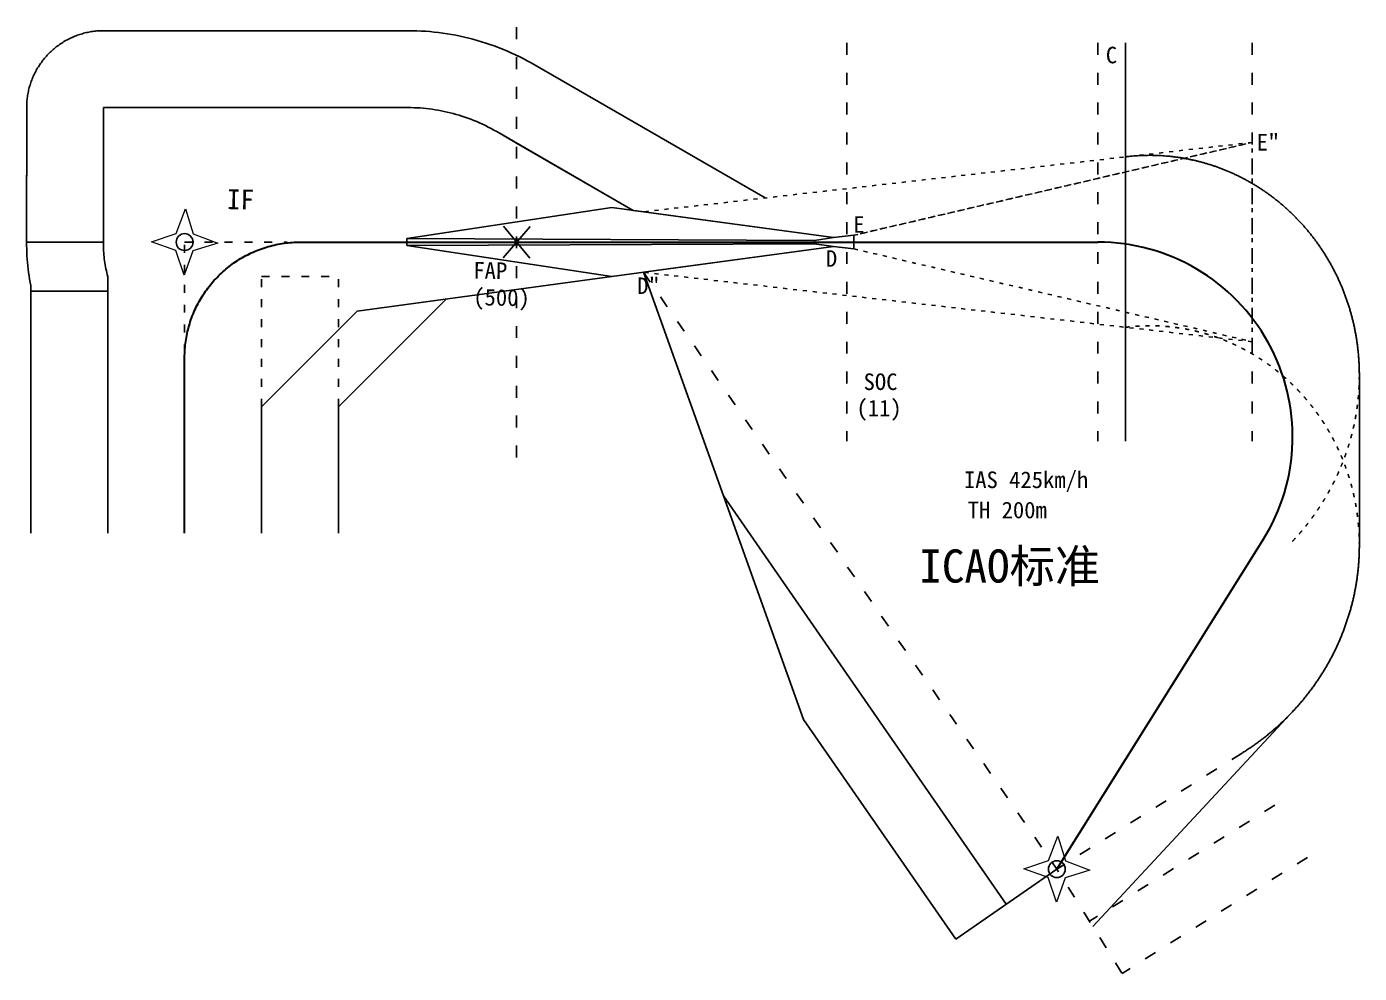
# Model space of a CAD drawing. Header units: metres. Extents: x -37642 to 147080, y -67569 to 121477.
# Drawn here: x 87985 to 128122, y -50406 to -21894 of the extents above; entities that cross this region are included whole.
import ezdxf
from ezdxf.enums import TextEntityAlignment as Align

# ---------------------------------------------------------------- set-up
doc = ezdxf.new("R2010")
doc.units = ezdxf.units.M
doc.header["$MEASUREMENT"] = 0
doc.linetypes.add('ACAD_ISO03W100', pattern=[30, 12, -18])
doc.styles.add('Legend', font='simhei.ttf')

# ---------------------------------------------------------------- blocks, each defined once
blk = doc.blocks.new('Flyby')
at = {"lineweight": 15}
blk.add_lwpolyline([(9, 997), (256, 256), (997, -9), (256, -256), (9, -997), (-256, -256), (-997, -9), (-256, 256)], close=True, dxfattribs=at)
blk.add_circle((0, 0), 254)
at = {"style": 'Legend'}
for tag, p in [('ROLE', (1251, 1017)), ('ALTITUDE', (1251, -136)), ('NAME', (1251, -1290))]:
    blk.add_attdef(tag, p, '', height=600, dxfattribs=at)
blk = doc.blocks.new('Fix')
for p, q in [((-410, 473), (410, -473)), ((401, 480), (-401, -480))]:
    blk.add_line(p, q)
at = {"style": 'Legend'}
for tag, p in [('ROLE', (1005, 856)), ('RADIAL', (1024, -85)), ('DME', (1005, -912)), ('ALTITUDE', (1024, -1759))]:
    blk.add_attdef(tag, p, '', height=500, dxfattribs=at)

msp = doc.modelspace()

# ---------------------------------------------------------------- linework, layer by layer
at = {"linetype": 'ACAD_ISO03W100', "ltscale": 30}
for p, q in [((102742.4, -34869.5, -300), (102742.4, -21894, -300)), ((112686.7, -22381.7, -300), (112686.7, -34381.7, -300)), ((120244.6, -22381.7, -300), (120244.6, -34381.7, -300)), ((124896.7, -22381.7, -300), (124896.7, -34381.7, -300)), ((106558.5, -29292.3, -300), (119011.9, -47267.6, -300)), ((124590.5, -43772.7), (119010.8, -47266.5, -300)), ((125573.4, -45342.4), (119993.7, -48836.2, -300)), ((126556.3, -46912.1), (120976.5, -50405.8, -300)), ((120973.5, -50398.7, -131.6), (119011.9, -47267.6, -300))]:
    msp.add_line(p, q, dxfattribs=at)
for p, q in [((121082.9, -22381.7, -300), (121082.9, -34381.7, -300)), ((105604.4, -27341.8, -300), (99435, -28277.6, -300)), ((105604.4, -27341.8, -300), (99435, -28277.6, -300)), ((112283.1, -28246.7, -300), (105604.4, -27341.8, -300)), ((106558.5, -27471.1, -300), (112283.1, -28246.7, -300)), ((111715.7, -28332.7, -300), (99435, -28277.6, -300)), ((99435, -28277.6, -300), (99435, -28485.8, -300)), ((99435, -28277.6, -300), (99435, -28277.6, -300)), ((99435, -28277.6, -300), (111715.7, -28332.7, -300)), ((99435, -28485.8, -300), (111715.7, -28430.7, -300)), ((99435, -28485.8, -300), (111715.7, -28430.7, -300)), ((99435, -28485.8, -300), (105604.4, -29421.6, -300)), ((105604.4, -29421.6, -300), (99435, -28485.8, -300)), ((99435, -28485.8, -300), (99435, -28485.8, -300)), ((111715.7, -28332.7, -300), (112283.1, -28246.7, -300)), ((111715.7, -28430.7, -300), (111715.7, -28332.7, -300)), ((111996.7, -28381.7, -300), (111715.7, -28381.7, -300)), ((111715.7, -28430.7, -300), (112283.1, -28516.8, -300)), ((112283.1, -28246.7, -300), (112896.7, -28176.7, -300)), ((112896.7, -28176.7, -300), (112896.7, -28586.7, -300)), ((112283.1, -28516.8, -300), (105604.4, -29421.6, -300)), ((106558.5, -29292.3, -300), (112283.1, -28516.8, -300)), ((112283.1, -28516.8, -300), (112896.7, -28586.7, -300)), ((106558.5, -29292.3, -300), (111386.1, -42764.6, -300)), ((97372.8, -33342.4, -300), (100618.3, -30097.1, -300)), ((128121.8, -32389.4), (128121.8, -37522.4)), ((108972.3, -36028.5, -300), (117489.5, -48322.3, -300)), ((126182.5, -42447.9), (120091.9, -48991.4, -407.4)), ((111386.1, -42764.6, -300), (115967.2, -49377, -300)), ((115967.2, -49377, -300), (119011.9, -47267.6, -300))]:
    msp.add_line(p, q)
at = {"linetype": 'ACAD_ISO03W100', "ltscale": 10}
for p, q in [((124896.7, -25380.4), (106558.5, -27471.1)), ((124896.7, -25380.4, -300), (112896.7, -28176.7, -300)), ((112896.7, -28176.7), (124896.7, -25380.4)), ((124896.7, -31383), (124896.7, -25380.4)), ((112896.7, -28586.7, -300), (124896.7, -31383, -300)), ((112896.7, -28586.7, -300), (124896.7, -31383, -300)), ((124896.7, -31383), (106558.5, -29292.3))]:
    msp.add_line(p, q, dxfattribs=at)
at = {"linetype": 'ACAD_ISO03W100', "ltscale": 20}
for p, q in [((92742.4, -28381.7, -300), (95827.5, -28381.7, -300)), ((92742.4, -32307.9, -300), (92742.4, -28381.7, -300)), ((95057.8, -29415.9, -300), (97372.8, -29415.9, -300)), ((95057.8, -33342.1, -300), (95057.8, -29415.9, -300)), ((97372.8, -33342.4, -300), (97372.8, -29415.9, -300))]:
    msp.add_line(p, q, dxfattribs=at)
at = {"lineweight": 30}
msp.add_line((111996.7, -28381.7, -300), (114996.7, -28381.7, -300), dxfattribs=at)
at = {"color": 1, "lineweight": 30}
for p, q in [((114996.7, -28381.7, -300), (120244.6, -28381.7, -300)), ((119011.9, -47267.6, -300), (125216.5, -37363.5, -300))]:
    msp.add_line(p, q, dxfattribs=at)
at = {"elevation": -300}
for points in [[(102742.4, -22776.6), (102742.4, -22759.1), (102692.4, -22735.3), (102568.5, -22678.8), (102443.8, -22624.6), (102318.5, -22572.6), (102192.6, -22523), (102066.1, -22475.7), (101939.1, -22430.7), (101811.5, -22388), (101683.6, -22347.6), (101555.2, -22309.6), (101426.4, -22273.9), (101297.3, -22240.5), (101168, -22209.4), (101038.3, -22180.6), (100908.5, -22154.2), (100778.6, -22130.1), (100648.5, -22108.3), (100518.3, -22088.9), (100388.1, -22071.7), (100257.9, -22056.9), (100127.8, -22044.3), (99997.7, -22034.1), (99867.8, -22026.1), (99738, -22020.4), (99608.5, -22017), (99479.1, -22015.9), (94849.1, -22015.3), (90300.3, -22015.6), (90260.4, -22016), (90220, -22017), (90179.6, -22018.8), (90139.3, -22021.3), (90099, -22024.4), (90058.8, -22028.3), (90018.7, -22032.9), (89978.6, -22038.1), (89938.7, -22044.1), (89898.8, -22050.8), (89859.1, -22058.1), (89819.5, -22066.2), (89780, -22074.9), (89740.7, -22084.3), (89701.6, -22094.4), (89662.7, -22105.2), (89624, -22116.7), (89585.4, -22128.9), (89547.1, -22141.7), (89509, -22155.1), (89471.2, -22169.3), (89433.6, -22184.1), (89396.2, -22199.6), (89359.2, -22215.7), (89322.4, -22232.4), (89285.9, -22249.8), (89249.8, -22267.8), (89213.9, -22286.5), (89178.4, -22305.8), (89143.3, -22325.6), (89108.4, -22346.1), (89074, -22367.3), (89039.9, -22389), (89006.2, -22411.3), (88972.9, -22434.1), (88940, -22457.6), (88907.5, -22481.6), (88875.5, -22506.2), (88843.9, -22531.4), (88812.7, -22557.1), (88782, -22583.3), (88751.7, -22610.1), (88721.9, -22637.4), (88692.6, -22665.2), (88663.8, -22693.5), (88635.4, -22722.3), (88607.6, -22751.6), (88580.3, -22781.4), (88553.6, -22811.6), (88527.3, -22842.4), (88501.6, -22873.5), (88476.4, -22905.2), (88451.8, -22937.2), (88427.8, -22969.7), (88404.3, -23002.6), (88381.5, -23035.9), (88359.2, -23069.6), (88337.4, -23103.6), (88316.3, -23138.1), (88295.8, -23172.9), (88275.9, -23208.1), (88256.6, -23243.6), (88238, -23279.4), (88219.9, -23315.6), (88202.5, -23352), (88185.8, -23388.8), (88169.7, -23425.8), (88154.2, -23463.2), (88139.4, -23500.7), (88125.2, -23538.6), (88111.7, -23576.7), (88098.9, -23615), (88086.8, -23653.5), (88075.3, -23692.3), (88064.5, -23731.2), (88054.4, -23770.3), (88044.9, -23809.6), (88036.2, -23849), (88028.1, -23888.6), (88020.7, -23928.4), (88014.1, -23968.2), (88008.1, -24008.2), (88002.8, -24048.2), (87998.2, -24088.4), (87994.4, -24128.6), (87991.2, -24168.9), (87988.7, -24209.2), (87986.9, -24249.6), (87985.9, -24289.9), (87985.5, -24330.4), (87985, -28381.7), (90300, -28381.7), (90300.5, -24330.6), (94847.9, -24330.3), (94848.9, -24330.3), (99478.9, -24330.9), (99567.8, -24331.6), (99656.9, -24334), (99746.3, -24337.9), (99835.9, -24343.4), (99925.7, -24350.5), (100015.7, -24359.1), (100105.7, -24369.4), (100195.9, -24381.3), (100286.1, -24394.8), (100376.3, -24409.9), (100466.5, -24426.6), (100556.8, -24445), (100646.9, -24465), (100737, -24486.6), (100827, -24509.9), (100916.8, -24534.8), (101006.4, -24561.4), (101095.9, -24589.6), (101185.1, -24619.5), (101274.1, -24651), (101362.7, -24684.2), (101451, -24719), (101539, -24755.4), (101626.6, -24793.5), (101713.8, -24833.3), (101800.5, -24874.6), (101886.7, -24917.6), (101972.5, -24962.3), (102057.7, -25008.6), (102141.3, -25055.9), (102742.4, -25402.9)], [(87985.5, -24330.4), (87985.9, -24289.9), (87986.9, -24249.6), (87988.7, -24209.2), (87991.2, -24168.9), (87994.4, -24128.6), (87998.2, -24088.4), (88002.8, -24048.2), (88008.1, -24008.2), (88014.1, -23968.2), (88020.7, -23928.4), (88028.1, -23888.6), (88036.2, -23849), (88044.9, -23809.6), (88054.4, -23770.3), (88064.5, -23731.2), (88075.3, -23692.3), (88086.8, -23653.5), (88098.9, -23615), (88111.7, -23576.7), (88125.2, -23538.6), (88139.4, -23500.7), (88154.2, -23463.2), (88169.7, -23425.8), (88185.8, -23388.8), (88202.5, -23352), (88219.9, -23315.6), (88238, -23279.4), (88256.6, -23243.6), (88275.9, -23208.1), (88295.8, -23172.9), (88316.3, -23138.1), (88337.4, -23103.6), (88359.2, -23069.6), (88381.5, -23035.9), (88404.3, -23002.6), (88427.8, -22969.7), (88451.8, -22937.2), (88476.4, -22905.2), (88501.6, -22873.5), (88527.3, -22842.4), (88553.6, -22811.6), (88580.3, -22781.4), (88607.6, -22751.6), (88635.4, -22722.3), (88663.8, -22693.5), (88692.6, -22665.2), (88721.9, -22637.4), (88751.7, -22610.1), (88782, -22583.3), (88812.7, -22557.1), (88843.9, -22531.4), (88875.5, -22506.2), (88907.5, -22481.6), (88940, -22457.6), (88972.9, -22434.1), (89006.2, -22411.3), (89039.9, -22389), (89074, -22367.3), (89108.4, -22346.1), (89143.3, -22325.6), (89178.4, -22305.8), (89213.9, -22286.5), (89249.8, -22267.8), (89285.9, -22249.8), (89322.4, -22232.4), (89359.2, -22215.7), (89396.2, -22199.6), (89433.6, -22184.1), (89471.2, -22169.3), (89509, -22155.1), (89547.1, -22141.7), (89585.4, -22128.9), (89624, -22116.7), (89662.7, -22105.2), (89701.6, -22094.4), (89740.7, -22084.3), (89780, -22074.9), (89819.5, -22066.2), (89859.1, -22058.1), (89898.8, -22050.8), (89938.7, -22044.1), (89978.6, -22038.1), (90018.7, -22032.9), (90058.8, -22028.3), (90099, -22024.4), (90139.3, -22021.3), (90179.6, -22018.8), (90220, -22017), (90260.4, -22016), (90300.3, -22015.6)], [(94847.7, -22015.3), (90300.3, -22015.6)], [(94849.1, -22015.3), (99479.1, -22015.9)], [(99479.1, -22015.9), (99608.5, -22017), (99738, -22020.4), (99867.8, -22026.1), (99997.7, -22034.1), (100127.8, -22044.3), (100257.9, -22056.9), (100388.1, -22071.7), (100518.3, -22088.9), (100648.5, -22108.3), (100778.6, -22130.1), (100908.5, -22154.2), (101038.3, -22180.6), (101168, -22209.4), (101297.3, -22240.5), (101426.4, -22273.9), (101555.2, -22309.6), (101683.6, -22347.6), (101811.5, -22388), (101939.1, -22430.7), (102066.1, -22475.7), (102192.6, -22523), (102318.5, -22572.6), (102443.8, -22624.6), (102568.5, -22678.8), (102692.4, -22735.3), (102815.6, -22794), (102938, -22855.1), (103059.5, -22918.4), (103180.2, -22984), (103298.7, -23051)], [(110230.7, -27052.4), (103298.7, -23051), (103180.2, -22984), (103059.5, -22918.4), (102938, -22855.1), (102815.6, -22794), (102742.4, -22759.1)], [(103298.7, -23051), (110230.7, -27052.4)], [(87985, -28473.4), (87985.5, -24330.4)], [(90300, -28473.7), (90300.5, -24330.6)], [(90300.5, -24330.6), (94847.9, -24330.3)], [(94848.9, -24330.3), (99478.9, -24330.9)], [(102141.3, -25055.9), (106253.8, -27429.8)], [(102742.4, -25402.9), (106253.8, -27429.8), (106558.5, -27471.1)], [(88113.3, -29693), (88093.2, -29595), (88074.8, -29496.4), (88058, -29397.2), (88043, -29297.5), (88029.6, -29197.2), (88018, -29096.4), (88008.1, -28995.2), (87999.9, -28893.5), (87993.5, -28791.4), (87988.9, -28688.9), (87986.1, -28586), (87985, -28482.9), (87985, -28473.4)], [(88113.3, -29693), (88112.4, -37148.8)], [(90427.4, -37149.1), (90428.3, -29415.9)], [(95057.8, -33342.1), (97940.2, -30459.9), (105604.4, -29421.6)], [(95057.4, -37149.7), (95057.8, -33342.1)], [(97372.4, -37149.9), (97372.8, -33342.4)]]:
    msp.add_lwpolyline(points, dxfattribs=at)
msp.add_lwpolyline([(90324.2, -28889.2), (90317.6, -28828.4), (90312, -28767.2), (90307.5, -28705.6), (90304, -28643.7), (90301.6, -28581.4), (90300.3, -28518.9), (90300, -28473.7), (90300, -28382.5), (87985, -28382.2), (87985, -28473.4), (87985, -28482.9), (87986.1, -28586), (87988.9, -28688.9), (87993.5, -28791.4), (87999.9, -28893.5), (88008.1, -28995.2), (88018, -29096.4), (88029.6, -29197.2), (88043, -29297.5), (88058, -29397.2), (88074.8, -29496.4), (88093.2, -29595), (88113.3, -29693), (88113.3, -29864.3), (90428.3, -29864.5), (90428.3, -29415.9), (90413, -29359.4), (90398.5, -29302.3), (90385, -29244.7), (90372.4, -29186.7), (90360.8, -29128.1), (90350.2, -29069), (90340.5, -29009.5), (90331.9, -28949.5), (90324.2, -28889.2)], close=True, dxfattribs=at)
at = {"color": 252, "lineweight": 30, "true_color": 0x939598, "elevation": -300}
msp.add_lwpolyline([(92742.4, -37149.4), (92743, -31859.8), (92743.6, -31799.1), (92745.2, -31738.5), (92747.8, -31677.8), (92751.5, -31617.3), (92756.3, -31556.7), (92762.1, -31496.3), (92769, -31436), (92776.9, -31375.8), (92785.9, -31315.8), (92795.9, -31256), (92807, -31196.3), (92819.1, -31136.8), (92832.3, -31077.5), (92846.4, -31018.5), (92861.6, -30959.8), (92877.9, -30901.3), (92895.1, -30843.1), (92913.4, -30785.2), (92932.6, -30727.6), (92952.9, -30670.4), (92974.2, -30613.6), (92996.4, -30557.1), (93019.7, -30501), (93043.9, -30445.4), (93069, -30390.1), (93095.2, -30335.4), (93122.3, -30281), (93150.3, -30227.2), (93179.3, -30173.9), (93209.2, -30121), (93240, -30068.7), (93271.7, -30017), (93304.3, -29965.8), (93337.8, -29915.2), (93372.2, -29865.2), (93407.5, -29815.8), (93443.6, -29767), (93480.5, -29718.8), (93518.3, -29671.3), (93556.9, -29624.5), (93596.4, -29578.4), (93636.6, -29532.9), (93677.6, -29488.2), (93719.4, -29444.1), (93761.9, -29400.9), (93805.2, -29358.3), (93849.3, -29316.5), (93894, -29275.5), (93939.5, -29235.3), (93985.6, -29195.9), (94032.5, -29157.3), (94080, -29119.5), (94128.1, -29082.6), (94176.9, -29046.5), (94226.4, -29011.2), (94276.4, -28976.9), (94327, -28943.4), (94378.2, -28910.8), (94430, -28879.1), (94482.3, -28848.3), (94535.1, -28818.4), (94588.4, -28789.4), (94642.3, -28761.4), (94696.6, -28734.3), (94751.4, -28708.2), (94806.6, -28683), (94862.3, -28658.9), (94918.4, -28635.6), (94974.8, -28613.4), (95031.7, -28592.1), (95088.9, -28571.9), (95146.5, -28552.6), (95204.4, -28534.4), (95262.6, -28517.2), (95321.1, -28500.9), (95379.8, -28485.8), (95438.8, -28471.6), (95498.1, -28458.5), (95557.6, -28446.4), (95617.3, -28435.3), (95677.1, -28425.3), (95737.2, -28416.3), (95797.3, -28408.4), (95857.6, -28401.6), (95918.1, -28395.8), (95978.6, -28391), (96039.2, -28387.3), (96099.8, -28384.7), (96160.5, -28383.1), (96220.5, -28382.6), (111996.7, -28381.7)], dxfattribs=at)
at = {"color": 1, "lineweight": 30}
msp.add_arc((120244.6, -34248.7, -300), 5867, 327.93418, 90, dxfattribs=at)
for points in [[(121082.9, -25815.2), (121183.5, -25803.4), (121284.4, -25793.3), (121385.8, -25784.9), (121487.5, -25778.3), (121589.5, -25773.5), (121691.8, -25770.4), (121794.4, -25769.1), (121897.2, -25769.7), (122000.2, -25772), (122103.4, -25776.1), (122206.7, -25782), (122310.1, -25789.8), (122413.6, -25799.3), (122517.1, -25810.8), (122620.6, -25824), (122724.1, -25839.1), (122827.6, -25856), (122930.9, -25874.7), (123034.2, -25895.3), (123137.2, -25917.8), (123240.1, -25942.1), (123342.8, -25968.2), (123445.2, -25996.2), (123547.3, -26026.1), (123649.1, -26057.7), (123750.5, -26091.3), (123851.6, -26126.6), (123952.2, -26163.8), (124052.4, -26202.8), (124152, -26243.7), (124251.2, -26286.4), (124349.8, -26330.9), (124447.8, -26377.2), (124545.2, -26425.3), (124641.9, -26475.2), (124737.9, -26526.8), (124833.3, -26580.3), (124927.8, -26635.5), (125021.6, -26692.5), (125114.6, -26751.3), (125206.7, -26811.7), (125297.9, -26873.9), (125388.2, -26937.8), (125477.5, -27003.4), (125565.9, -27070.7), (125653.3, -27139.7), (125739.6, -27210.3), (125824.8, -27282.6), (125908.9, -27356.4), (125991.9, -27431.9), (126073.8, -27509), (126154.4, -27587.6), (126233.8, -27667.9), (126312, -27749.6), (126388.8, -27832.8), (126464.4, -27917.6), (126538.6, -28003.8), (126611.4, -28091.5), (126682.8, -28180.6), (126752.8, -28271.1), (126821.3, -28363), (126888.4, -28456.3), (126953.9, -28550.9), (127017.9, -28646.8), (127080.4, -28744.1), (127141.2, -28842.5), (127200.5, -28942.3), (127258.1, -29043.2), (127314, -29145.3), (127368.3, -29248.6), (127420.8, -29353), (127471.6, -29458.5), (127520.7, -29565.1), (127567.9, -29672.7), (127613.4, -29781.4), (127657.1, -29891), (127698.9, -30001.6), (127738.8, -30113.1), (127776.9, -30225.5), (127813.1, -30338.7), (127847.3, -30452.8), (127879.7, -30567.7), (127910, -30683.3), (127938.4, -30799.7), (127964.8, -30916.8), (127989.2, -31034.5), (128011.6, -31152.9), (128032, -31271.8), (128050.3, -31391.3), (128066.6, -31511.3), (128080.8, -31631.9), (128092.9, -31752.8), (128102.9, -31874.2), (128110.8, -31996), (128116.5, -32118.1), (128120.2, -32240.5), (128121.7, -32363.2), (128121.8, -32389.4)], [(128121.8, -37522.4), (128120.7, -37645.3), (128117.5, -37768.5), (128112.1, -37891.8), (128104.6, -38015.2), (128094.8, -38138.6), (128082.9, -38262.2), (128068.9, -38385.7), (128052.6, -38509.1), (128034.2, -38632.5), (128013.6, -38755.8), (127990.7, -38878.9), (127965.7, -39001.8), (127938.5, -39124.4), (127909.2, -39246.8), (127877.6, -39368.9), (127843.8, -39490.6), (127807.9, -39611.9), (127769.8, -39732.8), (127729.5, -39853.2), (127687, -39973.1), (127642.4, -40092.5), (127595.6, -40211.3), (127546.7, -40329.4), (127495.6, -40446.9), (127442.4, -40563.7), (127387, -40679.7), (127329.6, -40794.9), (127270, -40909.3), (127208.4, -41022.9), (127144.6, -41135.6), (127078.8, -41247.3), (127010.9, -41358), (126941, -41467.8), (126869.1, -41576.4), (126795.1, -41684), (126719.2, -41790.5), (126641.3, -41895.8), (126561.4, -41999.9), (126479.6, -42102.8), (126395.8, -42204.4), (126310.1, -42304.7), (126222.6, -42403.7), (126133.2, -42501.2), (126041.9, -42597.4), (125948.9, -42692.1), (125854, -42785.3), (125757.3, -42877), (125658.9, -42967.2), (125558.8, -43055.8), (125457, -43142.8), (125353.5, -43228.1), (125248.3, -43311.7), (125141.6, -43393.6), (125033.2, -43473.8), (124923.3, -43552.2), (124811.8, -43628.8), (124698.9, -43703.6), (124590.5, -43772.7)]]:
    msp.add_spline(points, degree=3)
at = {"linetype": 'ACAD_ISO03W100', "ltscale": 10}
msp.add_spline([(121082.9, -30948.2, -300), (121183.5, -30936.4, -300), (121284.4, -30926.3, -300), (121385.8, -30917.9, -300), (121487.5, -30911.3, -300), (121589.5, -30906.5, -300), (121691.8, -30903.4, -300), (121794.4, -30902.2, -300), (121897.2, -30902.7, -300), (122000.2, -30905, -300), (122103.4, -30909.1, -300), (122206.7, -30915, -300), (122310.1, -30922.8, -300), (122413.6, -30932.4, -300), (122517.1, -30943.8, -300), (122620.6, -30957, -300), (122724.1, -30972.1, -300), (122827.6, -30989, -300), (122930.9, -31007.8, -300), (123034.2, -31028.4, -300), (123137.2, -31050.8, -300), (123240.1, -31075.1, -300), (123342.8, -31101.3, -300), (123445.2, -31129.2, -300), (123547.3, -31159.1, -300), (123649.1, -31190.8, -300), (123750.5, -31224.3, -300), (123851.6, -31259.6, -300), (123952.2, -31296.8, -300), (124052.4, -31335.9, -300), (124152, -31376.7, -300), (124251.2, -31419.4, -300), (124349.8, -31463.9, -300), (124447.8, -31510.2, -300), (124545.2, -31558.3, -300), (124641.9, -31608.2, -300), (124737.9, -31659.9, -300), (124833.3, -31713.3, -300), (124927.8, -31768.6, -300), (125021.6, -31825.5, -300), (125114.6, -31884.3, -300), (125206.7, -31944.7, -300), (125297.9, -32006.9, -300), (125388.2, -32070.8, -300), (125477.5, -32136.5, -300), (125565.9, -32203.7, -300), (125653.3, -32272.7, -300), (125739.6, -32343.3, -300), (125824.8, -32415.6, -300), (125908.9, -32489.5, -300), (125991.9, -32564.9, -300), (126073.8, -32642, -300), (126154.4, -32720.7, -300), (126233.8, -32800.9, -300), (126312, -32882.6, -300), (126388.8, -32965.9, -300), (126464.4, -33050.6, -300), (126538.6, -33136.8, -300), (126611.4, -33224.5, -300), (126682.8, -33313.6, -300), (126752.8, -33404.2, -300), (126821.3, -33496.1, -300), (126888.4, -33589.3, -300), (126953.9, -33683.9, -300), (127017.9, -33779.9, -300), (127080.4, -33877.1, -300), (127141.2, -33975.6, -300), (127200.5, -34075.3, -300), (127258.1, -34176.2, -300), (127314, -34278.3, -300), (127368.3, -34381.6, -300), (127420.8, -34486, -300), (127471.6, -34591.5, -300), (127520.7, -34698.1, -300), (127567.9, -34805.7, -300), (127613.4, -34914.4, -300), (127657.1, -35024, -300), (127698.9, -35134.6, -300), (127738.8, -35246.1, -300), (127776.9, -35358.5, -300), (127813.1, -35471.7, -300), (127847.3, -35585.8, -300), (127879.7, -35700.7, -300), (127910, -35816.4, -300), (127938.4, -35932.7, -300), (127964.8, -36049.8, -300), (127989.2, -36167.5, -300), (128011.6, -36285.9, -300), (128032, -36404.8, -300), (128050.3, -36524.3, -300), (128066.6, -36644.4, -300), (128080.8, -36764.9, -300), (128092.9, -36885.9, -300), (128102.9, -37007.2, -300), (128110.8, -37129, -300), (128116.5, -37251.1, -300), (128120.2, -37373.5, -300), (128121.7, -37496.2, -300), (128121.8, -37522.4, -300)], degree=3, dxfattribs=at)
msp.add_open_spline([(128121.8, -32389.4), (128121.6, -32430.3), (128121.2, -32512.4), (128117.8, -32635.5), (128112.5, -32758.8), (128104.9, -32882.3), (128095.2, -33005.7), (128083.3, -33129.2), (128069.2, -33252.8), (128053, -33376.2), (128034.5, -33499.6), (128013.9, -33622.9), (127991.1, -33746), (127966.1, -33868.9), (127938.9, -33991.6), (127909.5, -34113.9), (127877.9, -34236), (127844.2, -34357.8), (127808.2, -34479.1), (127770.1, -34600), (127729.8, -34720.4), (127687.3, -34840.3), (127642.7, -34959.7), (127595.9, -35078.5), (127547, -35196.6), (127495.9, -35314.1), (127442.7, -35430.9), (127387.3, -35546.9), (127329.9, -35662.1), (127270.3, -35776.6), (127208.6, -35890.1), (127144.9, -36002.8), (127079.1, -36114.5), (127011.2, -36225.3), (126941.3, -36335), (126869.4, -36443.7), (126795.4, -36551.3), (126719.5, -36657.8), (126641.5, -36763.1), (126561.6, -36867.2), (126479.8, -36970.1), (126396.1, -37071.7), (126310.4, -37172), (126222.8, -37270.9), (126133.4, -37368.5), (126065.3, -37440.3), (126027.1, -37479.7), (126019.7, -37487.3)], degree=3, knots=[0, 0, 0, 0, 122.9616531, 246.1467015, 369.5551453, 493.1869844, 617.0422189, 741.1208486, 865.4228738, 989.9482942, 1114.69711, 1239.6693212, 1364.8649276, 1490.2839295, 1615.9263266, 1741.7921191, 1867.8813069, 1994.1938901, 2120.7298686, 2247.4892424, 2374.4720116, 2501.6781761, 2629.107736, 2756.7606912, 2884.6370417, 3012.7367876, 3141.0599288, 3269.6064653, 3398.3763972, 3527.3697244, 3656.586447, 3786.0265649, 3915.6900781, 4045.5769867, 4175.6872906, 4306.0209899, 4436.5780845, 4567.3585744, 4698.3624596, 4829.5897402, 4961.0404162, 5092.7144875, 5224.6119541, 5356.732816, 5489.0770733, 5621.644726, 5653.5988992, 5653.5988992, 5653.5988992, 5653.5988992], dxfattribs=at)

# ---------------------------------------------------------------- block references
at = {"rotation": 358.8981169210336}
msp.add_blockref('Flyby', (92742.4, -28381.7, -300), dxfattribs=at).add_auto_attribs({'ROLE': 'IF'})
ref = msp.add_blockref('Fix', (102742.4, -28381.7, -300), dxfattribs=dict(rotation=358.8981169210336))
ref.add_attrib('ROLE', 'FAP', (101434.3, -29478.3, -300), dxfattribs={"height": 500, "rotation": 358.89812, "style": 'Legend'})
ref.add_attrib('RADIAL', '(500)', (101432.4, -30283.7, -300), dxfattribs={"height": 500, "rotation": 358.89812, "style": 'Legend'})
msp.add_blockref('Flyby', (119010.8, -47266.5, -300), dxfattribs=at)

# ---------------------------------------------------------------- texts
at = {"style": 'Legend'}
for s, p in [('C', (120655.3, -23148.6, -300)), ('E"', (125372.2, -25776.8)), ('E', (113050.7, -28252.8, -300)), ('SOC', (113701.4, -32988.3, -300)), ('(11)', (113657.2, -33781.1, -300)), ('IAS 425km/h', (118084.3, -35940.7)), ('TH 200m', (117518.4, -36850.8))]:
    msp.add_text(s, height=500, dxfattribs=at).set_placement(p, align=Align.BOTTOM_CENTER)
for s, p in [('D', (112058.2, -29126.3, -300)), ('D"', (106371.6, -29947.4, -300))]:
    msp.add_text(s, height=500, dxfattribs=at).set_placement(p)
at = {"color": 252, "true_color": 0x939598, "style": 'Legend'}
msp.add_text('ICAO标准', height=1000, dxfattribs=at).set_placement((117592.2, -38938.1, -300), align=Align.BOTTOM_CENTER)

doc.saveas('drawing.dxf')
